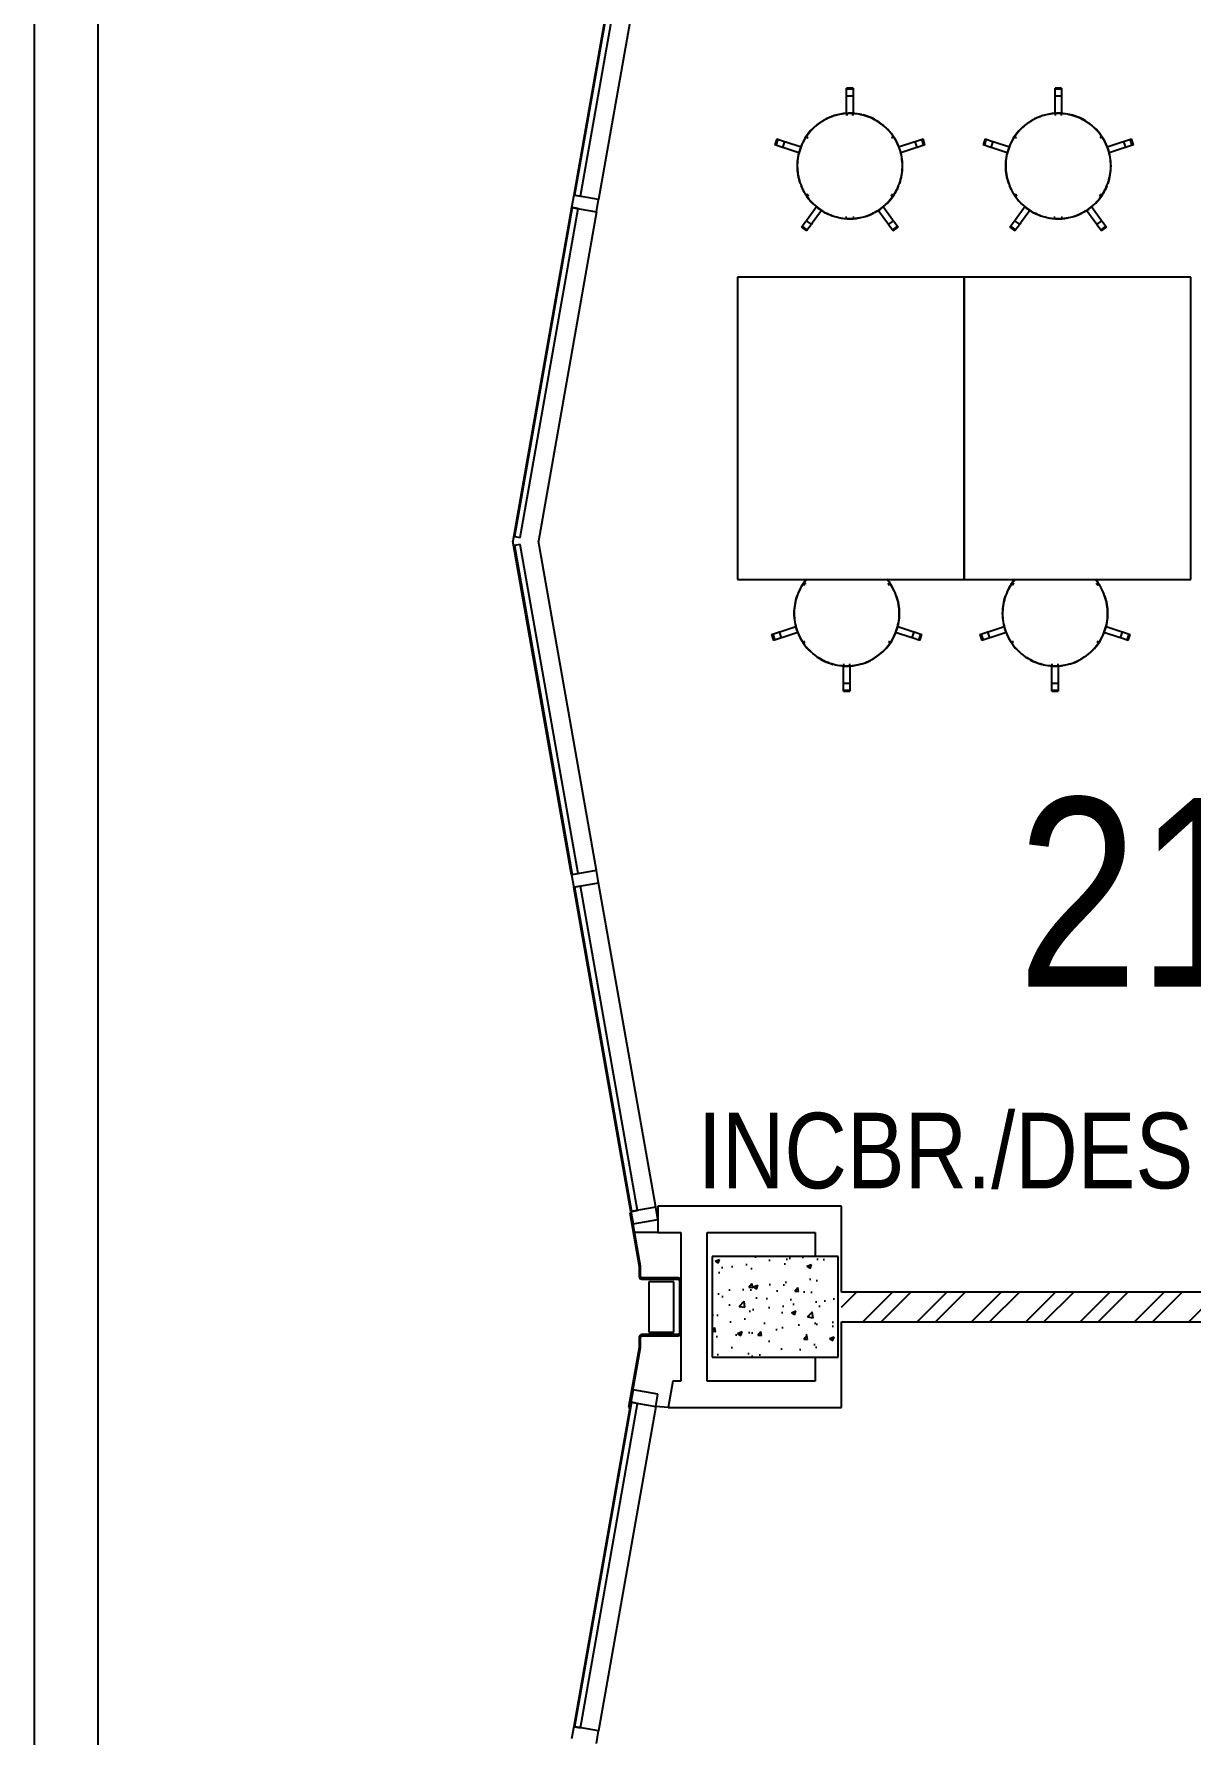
# Model space of a CAD drawing. Extents: x 6433 to 75181, y -2986 to 56414.
# Drawn here: x 21841 to 26433, y 6704 to 13457 of the extents above; entities that cross this region are included whole.
import ezdxf

# ---------------------------------------------------------------- set-up
doc = ezdxf.new("R2010")
doc.units = 0
doc.header["$MEASUREMENT"] = 0
for name, color, linetype in [('A-Column__Concrete', 7, 'CONTINUOUS'), ('A-Column__Steel', 4, 'CONTINUOUS'), ('A-Furniture', 252, 'CONTINUOUS'), ('A-Hatch__Brick', 2, 'CONTINUOUS'), ('A-Hatch__Concrete', 252, 'CONTINUOUS'), ('A-Text__Primary Room', 6, 'CONTINUOUS'), ('A-Wall__Brick', 6, 'CONTINUOUS'), ('A-Wall__Stud', 90, 'CONTINUOUS'), ('A-Window', 4, 'CONTINUOUS')]:
    doc.layers.add(name, color=color, linetype=linetype)
doc.styles.add('Arial Narrow', font='ARIALN.TTF', dxfattribs={"height": 750})

msp = doc.modelspace()

# ---------------------------------------------------------------- hatches: boundary and pattern name
at = {"layer": 'A-Hatch__Brick'}
h = msp.add_hatch(dxfattribs=at)
h.set_pattern_fill('ANSI32', color=256, scale=16, style=0)
h.set_pattern_definition([(45, (8381.06, 65736.02), (-107.76307, 107.76307), []), (45, (8452.9, 65736.02), (-107.76307, 107.76307), [])])
h.paths.add_polyline_path([(27932.8, 8344.9), (27932.8, 8462.9), (25045.8, 8462.9), (25045.8, 8344.9), (27533.3, 8344.9)])
at = {"layer": 'A-Hatch__Concrete'}
h = msp.add_hatch(dxfattribs=at)
h.set_pattern_fill('AR-CONC', color=256, style=0)
h.set_pattern_definition([(50, (8381.06, 65736.02), (182.18467, -15.9391), [19.05, -209.55]), (355, (8381.06, 65736.02), (-35.2434, 191.05685), [15.24, -167.6406]), (100.45144, (8396.24, 65734.7), (146.94125, 175.11775), [16.19, -178.09024]), (46.1842, (8381.06, 65786.82), (271.079, -42.0423), [28.575, -314.325]), (96.63556, (8403.65, 65783.32), (237.4041, 247.4261), [24.285, -267.1356]), (351.18415, (8381.06, 65786.82), (237.4041, 247.4261), [22.86, -251.4597]), (21, (8406.46, 65774.12), (151.6144, -102.2652), [19.05, -209.55]), (326, (8406.46, 65774.12), (61.802, 184.18797), [15.24, -167.64]), (71.45144, (8419.1, 65765.6), (213.4164, 81.92277), [16.19, -178.08994]), (37.5, (8381.06, 65736.02), (3.0886, 84.55504), [0, -165.608, 0, -170.18, 0, -168.275]), (7.5, (8381.06, 65736.02), (66.81966, 100.18057), [0, -97.028, 0, -161.798, 0, -64.135]), (327.5, (8324.416, 65736.02), (135.590595, -5.728744), [0, -63.5, 0, -198.12, 0, -262.89]), (317.5, (8299.02, 65736.02), (148.12918, 25.4265), [0, -82.55, 0, -131.572, 0, -186.69])])
h.paths.add_polyline_path([(25032.8, 8603.9), (24532.8, 8603.9), (24532.8, 8203.9), (25032.8, 8203.9)])

# ---------------------------------------------------------------- linework, layer by layer
at = {"layer": 'A-Column__Concrete'}
for p, q in [((24532.8, 8603.9), (24532.8, 8203.9)), ((25032.8, 8603.9), (24532.8, 8603.9)), ((25032.8, 8203.9), (25032.8, 8603.9)), ((24380.7, 8503.9), (24280.7, 8503.9)), ((24280.7, 8503.9), (24280.7, 8303.9)), ((24380.7, 8303.9), (24380.7, 8503.9)), ((24280.7, 8303.9), (24380.7, 8303.9)), ((24532.8, 8203.9), (25032.8, 8203.9))]:
    msp.add_line(p, q, dxfattribs=at)
at = {"layer": 'A-Column__Steel'}
for p, q in [((24210.7, 8777.9), (24205.8, 8777)), ((24205.8, 8777), (24243.2, 8564.8)), ((24248.2, 8565.3), (24210.7, 8777.9)), ((24243.2, 8564.8), (24243.2, 8523.9)), ((24248.2, 8523.9), (24248.2, 8565.3)), ((24397.8, 8518.9), (24253.2, 8518.9)), ((24253.2, 8513.9), (24398.2, 8513.9)), ((24403.2, 8508.9), (24403.2, 8298.9)), ((24407.8, 8298.9), (24407.8, 8508.9)), ((24243.2, 8242.9), (24201.2, 8004.5)), ((24206.1, 8003.6), (24248.2, 8242.5)), ((24243.2, 8283.9), (24243.2, 8242.9)), ((24248.2, 8242.5), (24248.2, 8283.9)), ((24398.2, 8293.9), (24253.2, 8293.9)), ((24253.2, 8288.9), (24397.8, 8288.9)), ((24201.2, 8004.5), (24206.1, 8003.6))]:
    msp.add_line(p, q, dxfattribs=at)
for centre, radius, start, end in [((24253.2, 8523.9), 10, 180, 270), ((24253.2, 8523.9), 5, 180, 270), ((24397.8, 8508.9), 10, 0, 90), ((24398.2, 8508.9), 5, 0, 90), ((24253.2, 8283.9), 10, 90, 180), ((24253.2, 8283.9), 5, 90, 180), ((24397.8, 8298.9), 10, 270, 0), ((24398.2, 8298.9), 5, 270, 0)]:
    msp.add_arc(centre, radius, start, end, dxfattribs=at)
at = {"layer": 'A-Furniture'}
for p, q in [((25091.7, 13242.5), (25066.3, 13242.5)), ((25066.3, 13209.6), (25066.3, 13242.5)), ((25091.7, 13242.5), (25066.3, 13242.5)), ((25091.7, 13237.7), (25066.3, 13237.7)), ((25091.7, 13242.5), (25091.7, 13209.6)), ((25918.7, 13242.5), (25893.3, 13242.5)), ((25893.3, 13209.6), (25893.3, 13242.5)), ((25918.7, 13242.5), (25893.3, 13242.5)), ((25918.7, 13237.7), (25893.3, 13237.7)), ((25918.7, 13242.5), (25918.7, 13209.6)), ((25091.7, 13210.4), (25066.3, 13210.4)), ((25066.3, 13204.2), (25066.3, 13210.4)), ((25091.7, 13210.4), (25066.3, 13210.4)), ((25066.3, 13141), (25066.3, 13204.2)), ((25091.7, 13210.4), (25091.7, 13204.2)), ((25091.7, 13204.2), (25091.7, 13141)), ((25918.7, 13210.4), (25893.3, 13210.4)), ((25893.3, 13204.2), (25893.3, 13210.4)), ((25918.7, 13210.4), (25893.3, 13210.4)), ((25893.3, 13141), (25893.3, 13204.2)), ((25918.7, 13210.4), (25918.7, 13204.2)), ((25918.7, 13204.2), (25918.7, 13141)), ((24956.3, 13101.5), (24949.7, 13096.5)), ((24963.1, 13106.3), (24956.3, 13101.5)), ((24970.2, 13110.8), (24963.1, 13106.3)), ((24977.4, 13115), (24970.2, 13110.8)), ((24984.7, 13118.9), (24977.4, 13115)), ((24992.2, 13122.5), (24984.7, 13118.9)), ((24999.9, 13125.8), (24992.2, 13122.5)), ((25007.7, 13128.9), (24999.9, 13125.8)), ((25015.6, 13131.6), (25007.7, 13128.9)), ((25023.6, 13133.9), (25015.6, 13131.6)), ((25031.6, 13136), (25023.6, 13133.9)), ((25039.8, 13137.7), (25031.6, 13136)), ((25048, 13139.1), (25039.8, 13137.7)), ((25056.3, 13140.2), (25048, 13139.1)), ((25064.6, 13140.9), (25056.3, 13140.2)), ((25072.9, 13141.4), (25064.6, 13140.9)), ((25081.3, 13141.4), (25072.9, 13141.4)), ((25089.6, 13141.2), (25081.3, 13141.4)), ((25097.9, 13140.6), (25089.6, 13141.2)), ((25106.2, 13139.7), (25097.9, 13140.6)), ((25114.5, 13138.4), (25106.2, 13139.7)), ((25122.6, 13136.8), (25114.5, 13138.4)), ((25130.8, 13134.9), (25122.6, 13136.8)), ((25138.8, 13132.7), (25130.8, 13134.9)), ((25146.7, 13130.1), (25138.8, 13132.7)), ((25154.6, 13127.3), (25146.7, 13130.1)), ((25162.3, 13124.1), (25154.6, 13127.3)), ((25169.9, 13120.6), (25162.3, 13124.1)), ((25177.3, 13116.8), (25169.9, 13120.6)), ((25184.6, 13112.8), (25177.3, 13116.8)), ((25191.7, 13108.4), (25184.6, 13112.8)), ((25198.6, 13103.7), (25191.7, 13108.4)), ((25205.3, 13098.8), (25198.6, 13103.7)), ((25783.3, 13101.5), (25776.7, 13096.5)), ((25790.2, 13106.3), (25783.3, 13101.5)), ((25797.2, 13110.8), (25790.2, 13106.3)), ((25804.4, 13115), (25797.2, 13110.8)), ((25811.8, 13118.9), (25804.4, 13115)), ((25819.3, 13122.5), (25811.8, 13118.9)), ((25826.9, 13125.8), (25819.3, 13122.5)), ((25834.7, 13128.9), (25826.9, 13125.8)), ((25842.6, 13131.6), (25834.7, 13128.9)), ((25850.6, 13133.9), (25842.6, 13131.6)), ((25858.7, 13136), (25850.6, 13133.9)), ((25866.8, 13137.7), (25858.7, 13136)), ((25875, 13139.1), (25866.8, 13137.7)), ((25883.3, 13140.2), (25875, 13139.1)), ((25891.6, 13140.9), (25883.3, 13140.2)), ((25899.9, 13141.4), (25891.6, 13140.9)), ((25908.3, 13141.4), (25899.9, 13141.4)), ((25916.6, 13141.2), (25908.3, 13141.4)), ((25924.9, 13140.6), (25916.6, 13141.2)), ((25933.2, 13139.7), (25924.9, 13140.6)), ((25941.5, 13138.4), (25933.2, 13139.7)), ((25949.7, 13136.8), (25941.5, 13138.4)), ((25957.8, 13134.9), (25949.7, 13136.8)), ((25965.8, 13132.7), (25957.8, 13134.9)), ((25973.8, 13130.1), (25965.8, 13132.7)), ((25981.6, 13127.3), (25973.8, 13130.1)), ((25989.3, 13124.1), (25981.6, 13127.3)), ((25996.9, 13120.6), (25989.3, 13124.1)), ((26004.3, 13116.8), (25996.9, 13120.6)), ((26011.6, 13112.8), (26004.3, 13116.8)), ((26018.7, 13108.4), (26011.6, 13112.8)), ((26025.6, 13103.7), (26018.7, 13108.4)), ((26032.4, 13098.8), (26025.6, 13103.7)), ((24788.6, 13040.7), (24780.8, 13016.5)), ((24788.6, 13040.7), (24780.8, 13016.5)), ((24793.2, 13039.2), (24785.3, 13015.1)), ((24788.6, 13040.7), (24819.9, 13030.6)), ((24896.2, 13033.2), (24892.3, 13025.8)), ((24900.3, 13040.4), (24896.2, 13033.2)), ((24904.8, 13047.5), (24900.3, 13040.4)), ((24909.5, 13054.4), (24904.8, 13047.5)), ((24914.5, 13061), (24909.5, 13054.4)), ((24919.8, 13067.5), (24914.5, 13061)), ((24925.3, 13073.8), (24919.8, 13067.5)), ((24931, 13079.8), (24925.3, 13073.8)), ((24937, 13085.6), (24931, 13079.8)), ((24943.2, 13091.2), (24937, 13085.6)), ((24949.7, 13096.5), (24943.2, 13091.2)), ((25211.9, 13093.6), (25205.3, 13098.8)), ((25218.2, 13088.2), (25211.9, 13093.6)), ((25224.3, 13082.5), (25218.2, 13088.2)), ((25230.1, 13076.6), (25224.3, 13082.5)), ((25235.8, 13070.4), (25230.1, 13076.6)), ((25241.1, 13064), (25235.8, 13070.4)), ((25246.3, 13057.5), (25241.1, 13064)), ((25251.1, 13050.7), (25246.3, 13057.5)), ((25255.7, 13043.7), (25251.1, 13050.7)), ((25260, 13036.5), (25255.7, 13043.7)), ((25264, 13029.2), (25260, 13036.5)), ((25338.2, 13030.6), (25369.4, 13040.7)), ((25372.7, 13015.1), (25364.9, 13039.2)), ((25377.2, 13016.5), (25369.4, 13040.7)), ((25377.2, 13016.5), (25369.4, 13040.7)), ((25615.7, 13040.7), (25607.8, 13016.5)), ((25615.7, 13040.7), (25607.8, 13016.5)), ((25620.2, 13039.2), (25612.3, 13015.1)), ((25615.7, 13040.7), (25646.9, 13030.6)), ((25723.2, 13033.2), (25719.3, 13025.8)), ((25727.4, 13040.4), (25723.2, 13033.2)), ((25731.8, 13047.5), (25727.4, 13040.4)), ((25736.5, 13054.4), (25731.8, 13047.5)), ((25741.5, 13061), (25736.5, 13054.4)), ((25746.8, 13067.5), (25741.5, 13061)), ((25752.3, 13073.8), (25746.8, 13067.5)), ((25758, 13079.8), (25752.3, 13073.8)), ((25764, 13085.6), (25758, 13079.8)), ((25770.2, 13091.2), (25764, 13085.6)), ((25776.7, 13096.5), (25770.2, 13091.2)), ((26038.9, 13093.6), (26032.4, 13098.8)), ((26045.2, 13088.2), (26038.9, 13093.6)), ((26051.3, 13082.5), (26045.2, 13088.2)), ((26057.2, 13076.6), (26051.3, 13082.5)), ((26062.8, 13070.4), (26057.2, 13076.6)), ((26068.2, 13064), (26062.8, 13070.4)), ((26073.3, 13057.5), (26068.2, 13064)), ((26078.1, 13050.7), (26073.3, 13057.5)), ((26082.7, 13043.7), (26078.1, 13050.7)), ((26087, 13036.5), (26082.7, 13043.7)), ((26091, 13029.2), (26087, 13036.5)), ((26165.2, 13030.6), (26196.4, 13040.7)), ((26199.7, 13015.1), (26191.9, 13039.2)), ((26204.3, 13016.5), (26196.4, 13040.7)), ((26204.3, 13016.5), (26196.4, 13040.7)), ((24812, 13006.4), (24780.8, 13016.5)), ((24819.1, 13030.8), (24811.2, 13006.7)), ((24819.1, 13030.8), (24811.2, 13006.7)), ((24817.2, 13004.7), (24811.2, 13006.7)), ((24876.7, 12985.4), (24817.2, 13004.7)), ((24819.1, 13030.8), (24825, 13028.9)), ((24825, 13028.9), (24885.3, 13009.3)), ((24873.9, 12970.6), (24872.6, 12962.4)), ((24875.6, 12978.8), (24873.9, 12970.6)), ((24877.6, 12986.9), (24875.6, 12978.8)), ((24879.9, 12994.9), (24877.6, 12986.9)), ((24882.6, 13002.8), (24879.9, 12994.9)), ((24885.5, 13010.6), (24882.6, 13002.8)), ((24888.8, 13018.3), (24885.5, 13010.6)), ((24892.3, 13025.8), (24888.8, 13018.3)), ((25267.7, 13021.7), (25264, 13029.2)), ((25271.1, 13014.1), (25267.7, 13021.7)), ((25274.2, 13006.4), (25271.1, 13014.1)), ((25272.7, 13009.3), (25333, 13028.9)), ((25276.9, 12998.5), (25274.2, 13006.4)), ((25279.4, 12990.6), (25276.9, 12998.5)), ((25281.5, 12982.5), (25279.4, 12990.6)), ((25340.9, 13004.7), (25281.3, 12985.4)), ((25283.4, 12974.4), (25281.5, 12982.5)), ((25284.9, 12966.2), (25283.4, 12974.4)), ((25286, 12957.9), (25284.9, 12966.2)), ((25333, 13028.9), (25338.9, 13030.8)), ((25346.8, 13006.7), (25338.9, 13030.8)), ((25346.8, 13006.7), (25338.9, 13030.8)), ((25346.8, 13006.7), (25340.9, 13004.7)), ((25377.2, 13016.5), (25346, 13006.4)), ((25639, 13006.4), (25607.8, 13016.5)), ((25646.1, 13030.8), (25638.3, 13006.7)), ((25646.1, 13030.8), (25638.3, 13006.7)), ((25644.2, 13004.7), (25638.3, 13006.7)), ((25703.8, 12985.4), (25644.2, 13004.7)), ((25646.1, 13030.8), (25652, 13028.9)), ((25652, 13028.9), (25712.4, 13009.3)), ((25701, 12970.6), (25699.6, 12962.4)), ((25702.6, 12978.8), (25701, 12970.6)), ((25704.6, 12986.9), (25702.6, 12978.8)), ((25706.9, 12994.9), (25704.6, 12986.9)), ((25709.6, 13002.8), (25706.9, 12994.9)), ((25712.5, 13010.6), (25709.6, 13002.8)), ((25715.8, 13018.3), (25712.5, 13010.6)), ((25719.3, 13025.8), (25715.8, 13018.3)), ((26094.7, 13021.7), (26091, 13029.2)), ((26098.1, 13014.1), (26094.7, 13021.7)), ((26101.2, 13006.4), (26098.1, 13014.1)), ((26099.7, 13009.3), (26160.1, 13028.9)), ((26104, 12998.5), (26101.2, 13006.4)), ((26106.4, 12990.6), (26104, 12998.5)), ((26108.6, 12982.5), (26106.4, 12990.6)), ((26167.9, 13004.7), (26108.3, 12985.4)), ((26110.4, 12974.4), (26108.6, 12982.5)), ((26111.9, 12966.2), (26110.4, 12974.4)), ((26113, 12957.9), (26111.9, 12966.2)), ((26160.1, 13028.9), (26166, 13030.8)), ((26173.8, 13006.7), (26166, 13030.8)), ((26173.8, 13006.7), (26166, 13030.8)), ((26173.8, 13006.7), (26167.9, 13004.7)), ((26204.3, 13016.5), (26173, 13006.4)), ((24870.6, 12937.4), (24870.5, 12932.9)), ((24870.5, 12932.9), (24870.7, 12924.6)), ((24870.9, 12945.8), (24870.6, 12937.4)), ((24870.7, 12924.6), (24871.2, 12916.3)), ((24871.6, 12954.1), (24870.9, 12945.8)), ((24871.2, 12916.3), (24872, 12908)), ((24872.6, 12962.4), (24871.6, 12954.1)), ((24872, 12908), (24873.2, 12899.7)), ((24873.2, 12899.7), (24874.7, 12891.5)), ((25284.1, 12895.3), (25285.4, 12903.5)), ((25285.4, 12903.5), (25286.4, 12911.8)), ((25286.9, 12949.6), (25286, 12957.9)), ((25286.4, 12911.8), (25287.1, 12920.1)), ((25287.4, 12941.3), (25286.9, 12949.6)), ((25287.1, 12920.1), (25287.5, 12928.4)), ((25287.5, 12932.9), (25287.4, 12941.3)), ((25287.5, 12928.4), (25287.5, 12932.9)), ((25697.6, 12937.4), (25697.5, 12932.9)), ((25697.5, 12932.9), (25697.7, 12924.6)), ((25697.9, 12945.8), (25697.6, 12937.4)), ((25697.7, 12924.6), (25698.2, 12916.3)), ((25698.6, 12954.1), (25697.9, 12945.8)), ((25698.2, 12916.3), (25699, 12908)), ((25699.6, 12962.4), (25698.6, 12954.1)), ((25699, 12908), (25700.2, 12899.7)), ((25700.2, 12899.7), (25701.7, 12891.5)), ((26111.1, 12895.3), (26112.5, 12903.5)), ((26112.5, 12903.5), (26113.5, 12911.8)), ((26113.9, 12949.6), (26113, 12957.9)), ((26113.5, 12911.8), (26114.2, 12920.1)), ((26114.4, 12941.3), (26113.9, 12949.6)), ((26114.2, 12920.1), (26114.5, 12928.4)), ((26114.5, 12932.9), (26114.4, 12941.3)), ((26114.5, 12928.4), (26114.5, 12932.9)), ((24874.7, 12891.5), (24876.5, 12883.4)), ((24876.5, 12883.4), (24878.6, 12875.3)), ((24878.6, 12875.3), (24881.1, 12867.3)), ((24881.1, 12867.3), (24883.9, 12859.5)), ((24883.9, 12859.5), (24887, 12851.7)), ((24887, 12851.7), (24890.4, 12844.1)), ((24890.4, 12844.1), (24894.1, 12836.6)), ((24894.1, 12836.6), (24898.1, 12829.3)), ((25257.7, 12825.4), (25261.8, 12832.7)), ((25261.8, 12832.7), (25265.7, 12840.1)), ((25265.7, 12840.1), (25269.3, 12847.6)), ((25269.3, 12847.6), (25272.5, 12855.3)), ((25272.5, 12855.3), (25275.5, 12863.1)), ((25275.5, 12863.1), (25278.1, 12871)), ((25278.1, 12871), (25280.4, 12879)), ((25280.4, 12879), (25282.4, 12887.1)), ((25282.4, 12887.1), (25284.1, 12895.3)), ((25701.7, 12891.5), (25703.5, 12883.4)), ((25703.5, 12883.4), (25705.6, 12875.3)), ((25705.6, 12875.3), (25708.1, 12867.3)), ((25708.1, 12867.3), (25710.9, 12859.5)), ((25710.9, 12859.5), (25714, 12851.7)), ((25714, 12851.7), (25717.4, 12844.1)), ((25717.4, 12844.1), (25721.1, 12836.6)), ((25721.1, 12836.6), (25725.1, 12829.3)), ((26084.7, 12825.4), (26088.9, 12832.7)), ((26088.9, 12832.7), (26092.7, 12840.1)), ((26092.7, 12840.1), (26096.3, 12847.6)), ((26096.3, 12847.6), (26099.5, 12855.3)), ((26099.5, 12855.3), (26102.5, 12863.1)), ((26102.5, 12863.1), (26105.1, 12871)), ((26105.1, 12871), (26107.5, 12879)), ((26107.5, 12879), (26109.4, 12887.1)), ((26109.4, 12887.1), (26111.1, 12895.3)), ((24898.1, 12829.3), (24902.4, 12822.2)), ((24902.4, 12822.2), (24906.9, 12815.2)), ((24906.9, 12815.2), (24911.8, 12808.4)), ((24909.3, 12721), (24946.6, 12772.4)), ((24911.8, 12808.4), (24916.9, 12801.8)), ((24916.9, 12801.8), (24922.3, 12795.4)), ((24922.3, 12795.4), (24927.9, 12789.3)), ((24927.9, 12789.3), (24933.7, 12783.4)), ((24933.7, 12783.4), (24939.8, 12777.7)), ((24939.8, 12777.7), (24946.2, 12772.2)), ((24946.2, 12772.2), (24952.7, 12767)), ((24952.7, 12767), (24959.4, 12762.1)), ((25194.9, 12759.6), (25201.7, 12764.4)), ((25201.7, 12764.4), (25208.4, 12769.4)), ((25208.4, 12769.4), (25214.8, 12774.7)), ((25211.4, 12772.4), (25248.7, 12721)), ((25214.8, 12774.7), (25221, 12780.3)), ((25221, 12780.3), (25227, 12786.1)), ((25227, 12786.1), (25232.8, 12792.1)), ((25232.8, 12792.1), (25238.3, 12798.4)), ((25238.3, 12798.4), (25243.5, 12804.8)), ((25243.5, 12804.8), (25248.5, 12811.5)), ((25248.5, 12811.5), (25253.2, 12818.4)), ((25253.2, 12818.4), (25257.7, 12825.4)), ((25725.1, 12829.3), (25729.4, 12822.2)), ((25729.4, 12822.2), (25733.9, 12815.2)), ((25733.9, 12815.2), (25738.8, 12808.4)), ((25736.3, 12721), (25773.6, 12772.4)), ((25738.8, 12808.4), (25743.9, 12801.8)), ((25743.9, 12801.8), (25749.3, 12795.4)), ((25749.3, 12795.4), (25754.9, 12789.3)), ((25754.9, 12789.3), (25760.8, 12783.4)), ((25760.8, 12783.4), (25766.9, 12777.7)), ((25766.9, 12777.7), (25773.2, 12772.2)), ((25773.2, 12772.2), (25779.7, 12767)), ((25779.7, 12767), (25786.5, 12762.1)), ((26021.9, 12759.6), (26028.7, 12764.4)), ((26028.7, 12764.4), (26035.4, 12769.4)), ((26035.4, 12769.4), (26041.8, 12774.7)), ((26038.4, 12772.4), (26075.7, 12721)), ((26041.8, 12774.7), (26048, 12780.3)), ((26048, 12780.3), (26054, 12786.1)), ((26054, 12786.1), (26059.8, 12792.1)), ((26059.8, 12792.1), (26065.3, 12798.4)), ((26065.3, 12798.4), (26070.6, 12804.8)), ((26070.6, 12804.8), (26075.5, 12811.5)), ((26075.5, 12811.5), (26080.3, 12818.4)), ((26080.3, 12818.4), (26084.7, 12825.4)), ((24886.8, 12690.1), (24904.6, 12714.5)), ((24905.7, 12716), (24909.3, 12721)), ((24905.7, 12716), (24926.2, 12701.1)), ((24905.7, 12716), (24926.2, 12701.1)), ((24925.1, 12699.6), (24907.4, 12675.2)), ((24929.9, 12706.1), (24926.2, 12701.1)), ((24966.8, 12757), (24929.9, 12706.1)), ((24959.4, 12762.1), (24966.4, 12757.5)), ((24966.4, 12757.5), (24973.5, 12753.1)), ((24973.5, 12753.1), (24980.7, 12749)), ((24980.7, 12749), (24988.2, 12745.3)), ((24988.2, 12745.3), (24995.7, 12741.8)), ((24995.7, 12741.8), (25003.5, 12738.6)), ((25003.5, 12738.6), (25011.3, 12735.7)), ((25011.3, 12735.7), (25019.2, 12733.2)), ((25019.2, 12733.2), (25027.3, 12730.9)), ((25027.3, 12730.9), (25035.4, 12729)), ((25035.4, 12729), (25043.6, 12727.5)), ((25043.6, 12727.5), (25051.8, 12726.2)), ((25051.8, 12726.2), (25060.1, 12725.3)), ((25060.1, 12725.3), (25068.4, 12724.7)), ((25068.4, 12724.7), (25076.8, 12724.4)), ((25076.8, 12724.4), (25085.1, 12724.5)), ((25085.1, 12724.5), (25093.4, 12724.9)), ((25093.4, 12724.9), (25101.7, 12725.7)), ((25101.7, 12725.7), (25110, 12726.7)), ((25110, 12726.7), (25118.2, 12728.1)), ((25118.2, 12728.1), (25126.4, 12729.9)), ((25126.4, 12729.9), (25134.5, 12731.9)), ((25134.5, 12731.9), (25142.5, 12734.3)), ((25142.5, 12734.3), (25150.4, 12737)), ((25150.4, 12737), (25158.1, 12740)), ((25158.1, 12740), (25165.8, 12743.3)), ((25165.8, 12743.3), (25173.3, 12747)), ((25173.3, 12747), (25180.7, 12750.9)), ((25180.7, 12750.9), (25187.9, 12755.1)), ((25187.9, 12755.1), (25194.9, 12759.6)), ((25228.2, 12706.1), (25191.2, 12757)), ((25231.8, 12701.1), (25228.2, 12706.1)), ((25231.8, 12701.1), (25252.4, 12716)), ((25231.8, 12701.1), (25252.4, 12716)), ((25250.6, 12675.2), (25232.9, 12699.6)), ((25248.7, 12721), (25252.4, 12716)), ((25253.5, 12714.5), (25271.2, 12690.1)), ((25713.9, 12690.1), (25731.6, 12714.5)), ((25732.7, 12716), (25736.3, 12721)), ((25732.7, 12716), (25753.2, 12701.1)), ((25732.7, 12716), (25753.2, 12701.1)), ((25752.1, 12699.6), (25734.4, 12675.2)), ((25756.9, 12706.1), (25753.2, 12701.1)), ((25793.8, 12757), (25756.9, 12706.1)), ((25786.5, 12762.1), (25793.4, 12757.5)), ((25793.4, 12757.5), (25800.5, 12753.1)), ((25800.5, 12753.1), (25807.8, 12749)), ((25807.8, 12749), (25815.2, 12745.3)), ((25815.2, 12745.3), (25822.8, 12741.8)), ((25822.8, 12741.8), (25830.5, 12738.6)), ((25830.5, 12738.6), (25838.3, 12735.7)), ((25838.3, 12735.7), (25846.3, 12733.2)), ((25846.3, 12733.2), (25854.3, 12730.9)), ((25854.3, 12730.9), (25862.4, 12729)), ((25862.4, 12729), (25870.6, 12727.5)), ((25870.6, 12727.5), (25878.8, 12726.2)), ((25878.8, 12726.2), (25887.1, 12725.3)), ((25887.1, 12725.3), (25895.5, 12724.7)), ((25895.5, 12724.7), (25903.8, 12724.4)), ((25903.8, 12724.4), (25912.1, 12724.5)), ((25912.1, 12724.5), (25920.5, 12724.9)), ((25920.5, 12724.9), (25928.8, 12725.7)), ((25928.8, 12725.7), (25937, 12726.7)), ((25937, 12726.7), (25945.3, 12728.1)), ((25945.3, 12728.1), (25953.4, 12729.9)), ((25953.4, 12729.9), (25961.5, 12731.9)), ((25961.5, 12731.9), (25969.5, 12734.3)), ((25969.5, 12734.3), (25977.4, 12737)), ((25977.4, 12737), (25985.2, 12740)), ((25985.2, 12740), (25992.8, 12743.3)), ((25992.8, 12743.3), (26000.3, 12747)), ((26000.3, 12747), (26007.7, 12750.9)), ((26007.7, 12750.9), (26014.9, 12755.1)), ((26014.9, 12755.1), (26021.9, 12759.6)), ((26055.2, 12706.1), (26018.2, 12757)), ((26058.8, 12701.1), (26055.2, 12706.1)), ((26058.8, 12701.1), (26079.4, 12716)), ((26058.8, 12701.1), (26079.4, 12716)), ((26077.7, 12675.2), (26059.9, 12699.6)), ((26075.7, 12721), (26079.4, 12716)), ((26080.5, 12714.5), (26098.2, 12690.1)), ((24886.8, 12690.1), (24907.4, 12675.2)), ((24886.8, 12690.1), (24907.4, 12675.2)), ((24889.6, 12694), (24910.2, 12679)), ((25247.8, 12679), (25268.4, 12694)), ((25250.6, 12675.2), (25271.2, 12690.1)), ((25250.6, 12675.2), (25271.2, 12690.1)), ((25713.9, 12690.1), (25734.4, 12675.2)), ((25713.9, 12690.1), (25734.4, 12675.2)), ((25716.7, 12694), (25737.2, 12679)), ((26074.9, 12679), (26095.4, 12694)), ((26077.7, 12675.2), (26098.2, 12690.1)), ((26077.7, 12675.2), (26098.2, 12690.1)), ((25532.8, 12491.9), (24632.8, 12491.9)), ((24632.8, 12491.9), (24632.8, 11291.9)), ((26432.8, 12491.9), (25532.8, 12491.9)), ((25532.8, 12491.9), (25532.8, 11291.9)), ((25532.8, 11291.9), (25532.8, 12491.9)), ((26432.8, 11291.9), (26432.8, 12491.9)), ((24632.8, 11291.9), (25532.8, 11291.9)), ((24897.2, 11278.7), (24892.4, 11271.8)), ((24902.2, 11285.3), (24897.2, 11278.7)), ((24907.4, 11291.8), (24902.2, 11285.3)), ((25228.8, 11288.3), (25225.8, 11291.9)), ((25233.9, 11281.8), (25228.8, 11288.3)), ((25238.8, 11275), (25233.9, 11281.8)), ((25532.8, 11291.9), (26432.8, 11291.9)), ((25724.2, 11278.7), (25719.5, 11271.8)), ((25729.2, 11285.3), (25724.2, 11278.7)), ((25734.4, 11291.8), (25729.2, 11285.3)), ((26055.8, 11288.3), (26052.8, 11291.9)), ((26060.9, 11281.8), (26055.8, 11288.3)), ((26065.8, 11275), (26060.9, 11281.8)), ((24865.3, 11211.2), (24863.3, 11203.1)), ((24867.6, 11219.2), (24865.3, 11211.2)), ((24870.2, 11227.1), (24867.6, 11219.2)), ((24873.2, 11234.9), (24870.2, 11227.1)), ((24876.4, 11242.6), (24873.2, 11234.9)), ((24880, 11250.1), (24876.4, 11242.6)), ((24883.8, 11257.5), (24880, 11250.1)), ((24888, 11264.7), (24883.8, 11257.5)), ((24892.4, 11271.8), (24888, 11264.7)), ((25243.3, 11268), (25238.8, 11275)), ((25247.6, 11260.8), (25243.3, 11268)), ((25251.6, 11253.5), (25247.6, 11260.8)), ((25255.3, 11246), (25251.6, 11253.5)), ((25258.7, 11238.4), (25255.3, 11246)), ((25261.8, 11230.7), (25258.7, 11238.4)), ((25264.6, 11222.8), (25261.8, 11230.7)), ((25267.1, 11214.9), (25264.6, 11222.8)), ((25269.2, 11206.8), (25267.1, 11214.9)), ((25692.3, 11211.2), (25690.3, 11203.1)), ((25694.6, 11219.2), (25692.3, 11211.2)), ((25697.2, 11227.1), (25694.6, 11219.2)), ((25700.2, 11234.9), (25697.2, 11227.1)), ((25703.4, 11242.6), (25700.2, 11234.9)), ((25707, 11250.1), (25703.4, 11242.6)), ((25710.9, 11257.5), (25707, 11250.1)), ((25715, 11264.7), (25710.9, 11257.5)), ((25719.5, 11271.8), (25715, 11264.7)), ((26070.4, 11268), (26065.8, 11275)), ((26074.6, 11260.8), (26070.4, 11268)), ((26078.6, 11253.5), (26074.6, 11260.8)), ((26082.3, 11246), (26078.6, 11253.5)), ((26085.7, 11238.4), (26082.3, 11246)), ((26088.8, 11230.7), (26085.7, 11238.4)), ((26091.6, 11222.8), (26088.8, 11230.7)), ((26094.1, 11214.9), (26091.6, 11222.8)), ((26096.2, 11206.8), (26094.1, 11214.9)), ((24858.6, 11170.1), (24858.2, 11161.7)), ((24858.2, 11161.7), (24858.2, 11157.2)), ((24858.2, 11157.2), (24858.3, 11148.9)), ((24858.3, 11148.9), (24858.8, 11140.6)), ((24859.2, 11178.4), (24858.6, 11170.1)), ((24860.2, 11186.7), (24859.2, 11178.4)), ((24861.6, 11194.9), (24860.2, 11186.7)), ((24863.3, 11203.1), (24861.6, 11194.9)), ((25271, 11198.7), (25269.2, 11206.8)), ((25272.5, 11190.5), (25271, 11198.7)), ((25273.7, 11182.2), (25272.5, 11190.5)), ((25274.5, 11173.9), (25273.7, 11182.2)), ((25274.1, 11136.1), (25274.8, 11144.4)), ((25275, 11165.6), (25274.5, 11173.9)), ((25274.8, 11144.4), (25275.1, 11152.7)), ((25275.2, 11157.2), (25275, 11165.6)), ((25275.1, 11152.7), (25275.2, 11157.2)), ((25685.6, 11170.1), (25685.2, 11161.7)), ((25685.2, 11161.7), (25685.2, 11157.2)), ((25685.2, 11157.2), (25685.4, 11148.9)), ((25685.4, 11148.9), (25685.9, 11140.6)), ((25686.3, 11178.4), (25685.6, 11170.1)), ((25687.3, 11186.7), (25686.3, 11178.4)), ((25688.6, 11194.9), (25687.3, 11186.7)), ((25690.3, 11203.1), (25688.6, 11194.9)), ((26098, 11198.7), (26096.2, 11206.8)), ((26099.5, 11190.5), (26098, 11198.7)), ((26100.7, 11182.2), (26099.5, 11190.5)), ((26101.5, 11173.9), (26100.7, 11182.2)), ((26101.1, 11136.1), (26101.8, 11144.4)), ((26102, 11165.6), (26101.5, 11173.9)), ((26101.8, 11144.4), (26102.2, 11152.7)), ((26102.2, 11157.2), (26102, 11165.6)), ((26102.2, 11152.7), (26102.2, 11157.2)), ((24768.4, 11073.6), (24799.7, 11083.8)), ((24773, 11075.1), (24780.8, 11050.9)), ((24798.9, 11083.5), (24804.8, 11085.4)), ((24798.9, 11083.5), (24806.7, 11059.4)), ((24798.9, 11083.5), (24806.7, 11059.4)), ((24804.8, 11085.4), (24864.4, 11104.8)), ((24873, 11080.9), (24812.7, 11061.3)), ((24858.8, 11140.6), (24859.7, 11132.3)), ((24859.7, 11132.3), (24860.8, 11124)), ((24860.8, 11124), (24862.3, 11115.8)), ((24862.3, 11115.8), (24864.1, 11107.7)), ((24864.1, 11107.7), (24866.3, 11099.6)), ((24866.3, 11099.6), (24868.7, 11091.6)), ((24868.7, 11091.6), (24871.5, 11083.8)), ((24871.5, 11083.8), (24874.6, 11076)), ((24874.6, 11076), (24878, 11068.4)), ((25256.9, 11071.9), (25260.2, 11079.6)), ((25260.2, 11079.6), (25263.1, 11087.4)), ((25320.7, 11061.3), (25260.3, 11080.9)), ((25263.1, 11087.4), (25265.8, 11095.3)), ((25265.8, 11095.3), (25268.1, 11103.3)), ((25268.1, 11103.3), (25270.1, 11111.4)), ((25269, 11104.8), (25328.5, 11085.4)), ((25270.1, 11111.4), (25271.8, 11119.6)), ((25271.8, 11119.6), (25273.1, 11127.8)), ((25273.1, 11127.8), (25274.1, 11136.1)), ((25326.6, 11059.4), (25334.4, 11083.5)), ((25326.6, 11059.4), (25334.4, 11083.5)), ((25328.5, 11085.4), (25334.4, 11083.5)), ((25333.7, 11083.8), (25364.9, 11073.6)), ((25352.5, 11050.9), (25360.4, 11075.1)), ((25595.5, 11073.6), (25626.7, 11083.8)), ((25600, 11075.1), (25607.8, 11050.9)), ((25625.9, 11083.5), (25631.8, 11085.4)), ((25625.9, 11083.5), (25633.8, 11059.4)), ((25625.9, 11083.5), (25633.8, 11059.4)), ((25631.8, 11085.4), (25691.4, 11104.8)), ((25700, 11080.9), (25639.7, 11061.3)), ((25685.9, 11140.6), (25686.7, 11132.3)), ((25686.7, 11132.3), (25687.8, 11124)), ((25687.8, 11124), (25689.3, 11115.8)), ((25689.3, 11115.8), (25691.2, 11107.7)), ((25691.2, 11107.7), (25693.3, 11099.6)), ((25693.3, 11099.6), (25695.8, 11091.6)), ((25695.8, 11091.6), (25698.6, 11083.8)), ((25698.6, 11083.8), (25701.6, 11076)), ((25701.6, 11076), (25705, 11068.4)), ((26083.9, 11071.9), (26087.2, 11079.6)), ((26087.2, 11079.6), (26090.2, 11087.4)), ((26147.7, 11061.3), (26087.4, 11080.9)), ((26090.2, 11087.4), (26092.8, 11095.3)), ((26092.8, 11095.3), (26095.1, 11103.3)), ((26095.1, 11103.3), (26097.1, 11111.4)), ((26096, 11104.8), (26155.6, 11085.4)), ((26097.1, 11111.4), (26098.8, 11119.6)), ((26098.8, 11119.6), (26100.1, 11127.8)), ((26100.1, 11127.8), (26101.1, 11136.1)), ((26153.6, 11059.4), (26161.5, 11083.5)), ((26153.6, 11059.4), (26161.5, 11083.5)), ((26155.6, 11085.4), (26161.5, 11083.5)), ((26160.7, 11083.8), (26191.9, 11073.6)), ((26179.6, 11050.9), (26187.4, 11075.1)), ((24768.4, 11073.6), (24776.3, 11049.5)), ((24768.4, 11073.6), (24776.3, 11049.5)), ((24807.5, 11059.6), (24776.3, 11049.5)), ((24812.7, 11061.3), (24806.7, 11059.4)), ((24878, 11068.4), (24881.7, 11061)), ((24881.7, 11061), (24885.7, 11053.6)), ((24885.7, 11053.6), (24890, 11046.5)), ((24890, 11046.5), (24894.6, 11039.5)), ((24894.6, 11039.5), (24899.4, 11032.7)), ((24899.4, 11032.7), (24904.5, 11026.1)), ((24904.5, 11026.1), (24909.9, 11019.7)), ((24909.9, 11019.7), (24915.5, 11013.6)), ((24915.5, 11013.6), (24921.4, 11007.7)), ((24921.4, 11007.7), (24927.5, 11002)), ((25208.7, 11004.6), (25214.7, 11010.4)), ((25214.7, 11010.4), (25220.4, 11016.4)), ((25220.4, 11016.4), (25225.9, 11022.7)), ((25225.9, 11022.7), (25231.2, 11029.1)), ((25231.2, 11029.1), (25236.2, 11035.8)), ((25236.2, 11035.8), (25240.9, 11042.7)), ((25240.9, 11042.7), (25245.3, 11049.7)), ((25245.3, 11049.7), (25249.5, 11057)), ((25249.5, 11057), (25253.4, 11064.4)), ((25253.4, 11064.4), (25256.9, 11071.9)), ((25326.6, 11059.4), (25320.7, 11061.3)), ((25357.1, 11049.5), (25325.8, 11059.6)), ((25357.1, 11049.5), (25364.9, 11073.6)), ((25357.1, 11049.5), (25364.9, 11073.6)), ((25595.5, 11073.6), (25603.3, 11049.5)), ((25595.5, 11073.6), (25603.3, 11049.5)), ((25634.5, 11059.6), (25603.3, 11049.5)), ((25639.7, 11061.3), (25633.8, 11059.4)), ((25705, 11068.4), (25708.7, 11061)), ((25708.7, 11061), (25712.7, 11053.6)), ((25712.7, 11053.6), (25717, 11046.5)), ((25717, 11046.5), (25721.6, 11039.5)), ((25721.6, 11039.5), (25726.5, 11032.7)), ((25726.5, 11032.7), (25731.6, 11026.1)), ((25731.6, 11026.1), (25736.9, 11019.7)), ((25736.9, 11019.7), (25742.6, 11013.6)), ((25742.6, 11013.6), (25748.4, 11007.7)), ((25748.4, 11007.7), (25754.5, 11002)), ((26035.7, 11004.6), (26041.7, 11010.4)), ((26041.7, 11010.4), (26047.4, 11016.4)), ((26047.4, 11016.4), (26053, 11022.7)), ((26053, 11022.7), (26058.2, 11029.1)), ((26058.2, 11029.1), (26063.2, 11035.8)), ((26063.2, 11035.8), (26067.9, 11042.7)), ((26067.9, 11042.7), (26072.4, 11049.7)), ((26072.4, 11049.7), (26076.5, 11057)), ((26076.5, 11057), (26080.4, 11064.4)), ((26080.4, 11064.4), (26083.9, 11071.9)), ((26153.6, 11059.4), (26147.7, 11061.3)), ((26184.1, 11049.5), (26152.8, 11059.6)), ((26184.1, 11049.5), (26191.9, 11073.6)), ((26184.1, 11049.5), (26191.9, 11073.6)), ((24927.5, 11002), (24933.8, 10996.5)), ((24933.8, 10996.5), (24940.4, 10991.3)), ((24940.4, 10991.3), (24947.1, 10986.4)), ((24947.1, 10986.4), (24954, 10981.8)), ((24954, 10981.8), (24961.1, 10977.4)), ((24961.1, 10977.4), (24968.4, 10973.3)), ((24968.4, 10973.3), (24975.8, 10969.6)), ((24975.8, 10969.6), (24983.4, 10966.1)), ((24983.4, 10966.1), (24991.1, 10962.9)), ((24991.1, 10962.9), (24998.9, 10960)), ((24998.9, 10960), (25006.9, 10957.5)), ((25006.9, 10957.5), (25014.9, 10955.2)), ((25014.9, 10955.2), (25023, 10953.3)), ((25023, 10953.3), (25031.2, 10951.8)), ((25031.2, 10951.8), (25039.5, 10950.5)), ((25039.5, 10950.5), (25047.8, 10949.6)), ((25047.8, 10949.6), (25056.1, 10949)), ((25054, 10886), (25054, 10949.1)), ((25056.1, 10949), (25064.4, 10948.7)), ((25064.4, 10948.7), (25072.8, 10948.8)), ((25072.8, 10948.8), (25081.1, 10949.2)), ((25079.4, 10949.1), (25079.4, 10886)), ((25081.1, 10949.2), (25089.4, 10950)), ((25089.4, 10950), (25097.7, 10951)), ((25097.7, 10951), (25105.9, 10952.4)), ((25105.9, 10952.4), (25114, 10954.2)), ((25114, 10954.2), (25122.1, 10956.2)), ((25122.1, 10956.2), (25130.1, 10958.6)), ((25130.1, 10958.6), (25138, 10961.3)), ((25138, 10961.3), (25145.8, 10964.3)), ((25145.8, 10964.3), (25153.4, 10967.6)), ((25153.4, 10967.6), (25161, 10971.3)), ((25161, 10971.3), (25168.3, 10975.2)), ((25168.3, 10975.2), (25175.5, 10979.4)), ((25175.5, 10979.4), (25182.5, 10983.9)), ((25182.5, 10983.9), (25189.4, 10988.7)), ((25189.4, 10988.7), (25196, 10993.7)), ((25196, 10993.7), (25202.5, 10999)), ((25202.5, 10999), (25208.7, 11004.6)), ((25754.5, 11002), (25760.8, 10996.5)), ((25760.8, 10996.5), (25767.4, 10991.3)), ((25767.4, 10991.3), (25774.1, 10986.4)), ((25774.1, 10986.4), (25781, 10981.8)), ((25781, 10981.8), (25788.1, 10977.4)), ((25788.1, 10977.4), (25795.4, 10973.3)), ((25795.4, 10973.3), (25802.9, 10969.6)), ((25802.9, 10969.6), (25810.4, 10966.1)), ((25810.4, 10966.1), (25818.1, 10962.9)), ((25818.1, 10962.9), (25826, 10960)), ((25826, 10960), (25833.9, 10957.5)), ((25833.9, 10957.5), (25841.9, 10955.2)), ((25841.9, 10955.2), (25850.1, 10953.3)), ((25850.1, 10953.3), (25858.3, 10951.8)), ((25858.3, 10951.8), (25866.5, 10950.5)), ((25866.5, 10950.5), (25874.8, 10949.6)), ((25874.8, 10949.6), (25883.1, 10949)), ((25881, 10886), (25881, 10949.1)), ((25883.1, 10949), (25891.4, 10948.7)), ((25891.4, 10948.7), (25899.8, 10948.8)), ((25899.8, 10948.8), (25908.1, 10949.2)), ((25906.4, 10949.1), (25906.4, 10886)), ((25908.1, 10949.2), (25916.4, 10950)), ((25916.4, 10950), (25924.7, 10951)), ((25924.7, 10951), (25932.9, 10952.4)), ((25932.9, 10952.4), (25941.1, 10954.2)), ((25941.1, 10954.2), (25949.2, 10956.2)), ((25949.2, 10956.2), (25957.1, 10958.6)), ((25957.1, 10958.6), (25965, 10961.3)), ((25965, 10961.3), (25972.8, 10964.3)), ((25972.8, 10964.3), (25980.5, 10967.6)), ((25980.5, 10967.6), (25988, 10971.3)), ((25988, 10971.3), (25995.3, 10975.2)), ((25995.3, 10975.2), (26002.5, 10979.4)), ((26002.5, 10979.4), (26009.6, 10983.9)), ((26009.6, 10983.9), (26016.4, 10988.7)), ((26016.4, 10988.7), (26023, 10993.7)), ((26023, 10993.7), (26029.5, 10999)), ((26029.5, 10999), (26035.7, 11004.6)), ((25054, 10879.7), (25054, 10886)), ((25054, 10847.7), (25054, 10880.6)), ((25054, 10879.7), (25079.4, 10879.7)), ((25054, 10879.7), (25079.4, 10879.7)), ((25079.4, 10886), (25079.4, 10879.7)), ((25079.4, 10880.6), (25079.4, 10847.7)), ((25881, 10879.7), (25881, 10886)), ((25881, 10847.7), (25881, 10880.6)), ((25881, 10879.7), (25906.4, 10879.7)), ((25881, 10879.7), (25906.4, 10879.7)), ((25906.4, 10886), (25906.4, 10879.7)), ((25906.4, 10880.6), (25906.4, 10847.7)), ((25054, 10852.5), (25079.4, 10852.5)), ((25054, 10847.7), (25079.4, 10847.7)), ((25054, 10847.7), (25079.4, 10847.7)), ((25881, 10852.5), (25906.4, 10852.5)), ((25881, 10847.7), (25906.4, 10847.7)), ((25881, 10847.7), (25906.4, 10847.7))]:
    msp.add_line(p, q, dxfattribs=at)
for centre, radius, start, end in [((25079, 12933), 209.6, 118.5735, 158.27124), ((25079, 12933), 209.5, 77.01055, 116.79702), ((25079, 12933), 203.2, 92.39106, 94.33662), ((25079, 12933), 203.2, 85.66338, 87.60894), ((25079, 12933), 209.5, 49.37222, 75.25769), ((25906, 12933), 209.6, 118.5735, 158.27124), ((25906, 12933), 209.5, 77.01055, 116.79702), ((25906, 12933), 203.2, 92.39106, 94.33662), ((25906, 12933), 203.2, 85.66338, 87.60894), ((25906, 12933), 209.5, 49.37222, 75.25769), ((25079, 12933), 203.2, 145.22392, 147.36607), ((25079, 12933), 209.5, 21.72603, 47.52692), ((25079, 12933), 203.2, 32.63393, 34.77608), ((25906, 12933), 203.2, 145.22392, 147.36607), ((25906, 12933), 209.5, 21.72603, 47.52692), ((25906, 12933), 203.2, 32.63393, 34.77608), ((25079, 12933), 209.6, 160.54261, 180), ((25079, 12933), 209.6, 0, 19.45739), ((25906, 12933), 209.6, 160.54261, 180), ((25906, 12933), 209.6, 0, 19.45739), ((25079, 12933), 209.6, 180, 199.36042), ((25079, 12933), 209.6, 340.63958, 0), ((25906, 12933), 209.6, 180, 199.36042), ((25906, 12933), 209.6, 340.63958, 0), ((25079, 12933), 209.5, 201.85806, 214.52173), ((25079, 12933), 209.6, 325.50078, 338.13893), ((25906, 12933), 209.5, 201.85806, 214.52173), ((25906, 12933), 209.6, 325.50078, 338.13893), ((25079, 12933), 209.5, 214.73874, 227.34345), ((25079, 12933), 203.2, 213.09829, 216.18277), ((25079, 12933), 209.5, 229.60356, 242.18109), ((25079, 12933), 209.6, 298.79369, 325.23875), ((25079, 12933), 203.2, 323.81723, 326.90171), ((25906, 12933), 209.5, 214.73874, 227.34345), ((25906, 12933), 203.2, 213.09829, 216.18277), ((25906, 12933), 209.5, 229.60356, 242.18109), ((25906, 12933), 209.6, 298.79369, 325.23875), ((25906, 12933), 203.2, 323.81723, 326.90171), ((25079, 12933), 209.5, 242.45107, 254.99729), ((25079, 12933), 209.5, 257.27893, 283.69972), ((25079, 12933), 203.2, 265.06958, 266.5401), ((25079, 12933), 203.2, 273.4599, 274.93042), ((25079, 12933), 209.6, 283.98396, 296.5349), ((25906, 12933), 209.5, 242.45107, 254.99729), ((25906, 12933), 209.5, 257.27893, 283.69972), ((25906, 12933), 203.2, 265.06958, 266.5401), ((25906, 12933), 203.2, 273.4599, 274.93042), ((25906, 12933), 209.6, 283.98396, 296.5349), ((25066.7, 11157.2), 209.6, 139.87509, 145.2253), ((25066.7, 11157.2), 203.2, 143.81723, 146.90171), ((25066.7, 11157.2), 209.5, 34.73874, 40.12491), ((25066.7, 11157.2), 203.2, 33.09829, 36.18277), ((25893.7, 11157.2), 209.6, 139.87509, 145.23875), ((25893.7, 11157.2), 203.2, 143.81723, 146.90171), ((25893.7, 11157.2), 209.5, 34.73874, 40.12491), ((25893.7, 11157.2), 203.2, 33.09829, 36.18277), ((25066.7, 11157.2), 209.6, 160.63958, 180), ((25066.7, 11157.2), 209.6, 145.50078, 158.13893), ((25066.7, 11157.2), 209.5, 21.85806, 34.52173), ((25066.7, 11157.2), 209.6, 0, 19.36042), ((25893.7, 11157.2), 209.6, 160.63958, 180), ((25893.7, 11157.2), 209.6, 145.50078, 158.13893), ((25893.7, 11157.2), 209.5, 21.85806, 34.52173), ((25893.7, 11157.2), 209.6, 0, 19.36042), ((25066.7, 11157.2), 209.6, 180, 199.45739), ((25066.7, 11157.2), 209.6, 340.54261, 0), ((25893.7, 11157.2), 209.6, 180, 199.45739), ((25893.7, 11157.2), 209.6, 340.54261, 0), ((25066.7, 11157.2), 209.5, 201.72603, 227.52692), ((25066.7, 11157.2), 209.6, 298.5735, 338.27124), ((25893.7, 11157.2), 209.5, 201.72603, 227.52692), ((25893.7, 11157.2), 209.6, 298.5735, 338.27124), ((25066.7, 11157.2), 203.2, 212.63393, 214.77608), ((25066.7, 11157.2), 203.2, 325.22392, 327.36607), ((25893.7, 11157.2), 203.2, 212.63393, 214.77608), ((25893.7, 11157.2), 203.2, 325.22392, 327.36607), ((25066.7, 11157.2), 209.5, 229.37222, 255.25769), ((25066.7, 11157.2), 209.5, 257.01055, 296.79702), ((25066.7, 11157.2), 203.2, 265.66338, 267.60894), ((25066.7, 11157.2), 203.2, 272.39106, 274.33662), ((25893.7, 11157.2), 209.5, 229.37222, 255.25769), ((25893.7, 11157.2), 209.5, 257.01055, 296.79702), ((25893.7, 11157.2), 203.2, 265.66338, 267.60894), ((25893.7, 11157.2), 203.2, 272.39106, 274.33662)]:
    msp.add_arc(centre, radius, start, end, dxfattribs=at)
at = {"layer": 'A-Wall__Brick'}
for p, q in [((24310.3, 8788.9), (24317.6, 8788.9)), ((25045.8, 8803.9), (24317.6, 8803.9)), ((24317.6, 8803.9), (24317.6, 8698.9)), ((25045.8, 8462.9), (25045.8, 8803.9)), ((24317.6, 8698.9), (24407.8, 8698.9)), ((24407.8, 8698.9), (24407.8, 8108.9)), ((24512.8, 8698.9), (24940.8, 8698.9)), ((24512.8, 8108.9), (24512.8, 8698.9)), ((24940.8, 8698.9), (24940.8, 8603.9)), ((27932.8, 8462.9), (25045.8, 8462.9)), ((25045.8, 8344.9), (27932.8, 8344.9)), ((25045.8, 8003.9), (25045.8, 8344.9)), ((24940.8, 8203.9), (24940.8, 8108.9)), ((24376.9, 8108.9), (24358.5, 8003.9)), ((24407.8, 8108.9), (24376.9, 8108.9)), ((24940.8, 8108.9), (24512.8, 8108.9)), ((24358.5, 8003.9), (25045.8, 8003.9))]:
    msp.add_line(p, q, dxfattribs=at)
at = {"layer": 'A-Wall__Stud'}
for p, q in [((21841.3, 38403.9), (21841.3, -516.1)), ((22095.3, -316.1), (22095.3, 38403.9))]:
    msp.add_line(p, q, dxfattribs=at)
at = {"layer": 'A-Window'}
for p, q in [((24210, 14105.6), (23983.2, 12817.7)), ((24212.9, 14105), (23986.2, 12817.2)), ((24009.8, 12813), (24236.6, 14100.9)), ((24308.4, 14088.2), (24081.7, 12800.4)), ((23974.6, 12768.5), (23741.4, 11443.9)), ((23977.5, 12768), (23747.6, 11461.9)), ((23771.2, 11457.7), (24001.1, 12763.8)), ((24001.1, 12763.8), (23977.5, 12768)), ((23986.2, 12817.2), (24009.8, 12813)), ((24073, 12751.1), (23842.9, 11443.9)), ((23974.6, 10119.3), (23741.4, 11443.9)), ((23747.6, 11461.9), (23771.2, 11457.7)), ((23771.2, 11430), (23747.6, 11425.9)), ((23747.6, 11425.9), (23977.5, 10119.8)), ((24001.1, 10124), (23771.2, 11430)), ((24073, 10136.6), (23842.9, 11443.9)), ((23977.5, 10119.8), (24001.1, 10124)), ((24210, 8782.2), (23983.2, 10070)), ((24009.8, 10074.7), (23986.2, 10070.6)), ((23986.2, 10070.6), (24212.9, 8782.7)), ((24236.6, 8786.9), (24009.8, 10074.7)), ((24308.4, 8799.5), (24081.7, 10087.4)), ((24212.9, 8782.7), (24236.6, 8786.9)), ((24317.6, 8698.9), (24224.6, 8698.9)), ((24206.1, 8003.6), (23983.2, 6737.7)), ((24212.9, 8025), (23986.2, 6737.2)), ((24009.8, 6733), (24236.6, 8020.9)), ((24308.4, 8008.2), (24081.7, 6720.4)), ((24236.6, 8020.9), (24212.9, 8025)), ((24358.5, 8003.9), (24308.4, 8008.2)), ((23986.2, 6737.2), (24009.8, 6733))]:
    msp.add_line(p, q, dxfattribs=at)
at = {"layer": 'A-Window', "extrusion": (0, 0, -1)}
for p, q in [((23983.2, 12817.7), (23974.6, 12768.5)), ((23974.6, 12768.5), (24073, 12751.1)), ((24081.7, 12800.4), (23983.2, 12817.7)), ((24073, 12751.1), (24081.7, 12800.4)), ((24073, 10136.6), (23974.6, 10119.3)), ((24081.7, 10087.4), (24073, 10136.6)), ((23974.6, 10119.3), (23983.2, 10070)), ((23983.2, 10070), (24081.7, 10087.4)), ((24308.4, 8799.5), (24210, 8782.2)), ((24210, 8782.2), (24218.6, 8733)), ((24317.1, 8750.3), (24308.4, 8799.5)), ((24218.6, 8733), (24317.1, 8750.3)), ((24218.6, 8074.8), (24210, 8025.6)), ((24317.1, 8057.5), (24218.6, 8074.8)), ((24308.4, 8008.2), (24317.1, 8057.5)), ((24210, 8025.6), (24308.4, 8008.2)), ((23983.2, 6737.7), (23974.6, 6688.5)), ((24081.7, 6720.4), (23983.2, 6737.7)), ((24073, 6671.1), (24081.7, 6720.4))]:
    msp.add_line(p, q, dxfattribs=at)

# ---------------------------------------------------------------- texts
at = {"layer": 'A-Text__Primary Room', "insert": (26460.9, 10424.7), "char_height": 750, "width": 4376.069, "attachment_point": 2, "style": 'Arial Narrow'}
msp.add_mtext('214 \\P{\\H0.4x;INCBR./DESIGN STUDIO}', dxfattribs=at)

doc.saveas('drawing.dxf')
